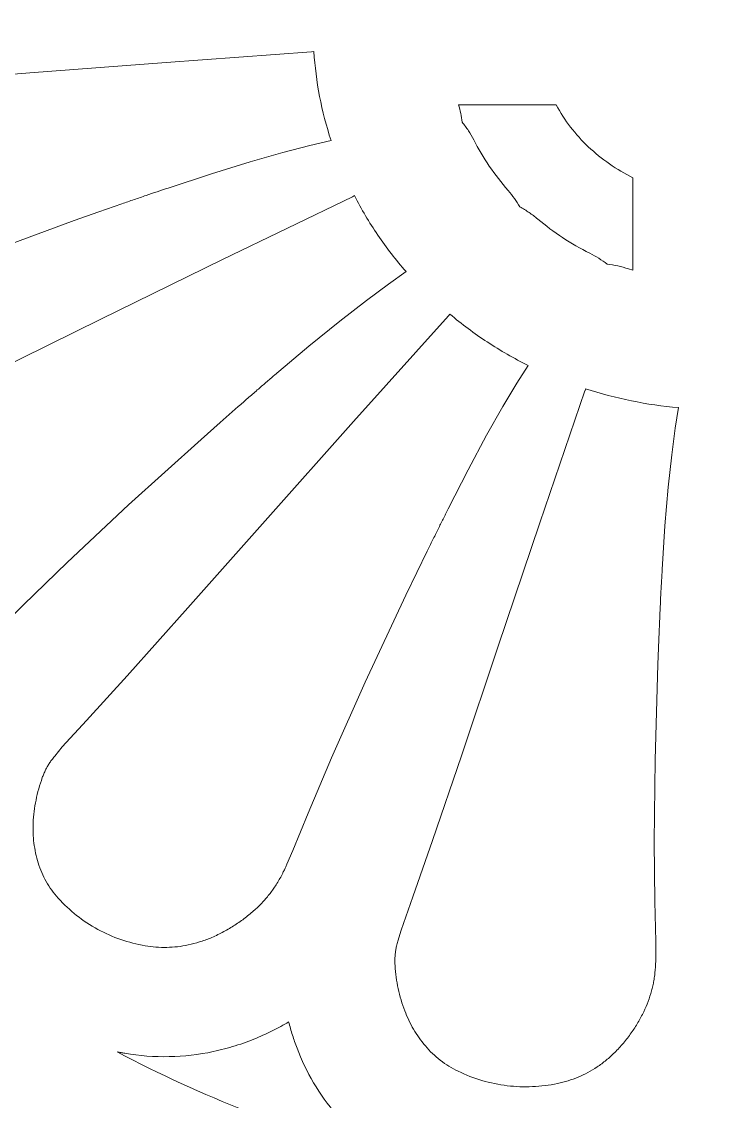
# Model space of a CAD drawing. Header units: centimetres. Extents: x -8.1 to 6.6, y -14.5 to 14.
# Drawn here: x -3.166 to -0.754, y 3.258 to 7.016 of the extents above; entities that cross this region are included whole.
import ezdxf

# ---------------------------------------------------------------- set-up
doc = ezdxf.new("R2010")
doc.units = ezdxf.units.CM
doc.header["$MEASUREMENT"] = 0
doc.layers.add('layer 1', color=7, linetype='Continuous')

msp = doc.modelspace()

# ---------------------------------------------------------------- linework, layer by layer
at = {"layer": 'layer 1', "lineweight": 9}
for points, knots in [([(-8.06124, 13.97715), (-8.06124, 13.97715), (-8.06124, 0.02357), (-8.06124, 0.02357), (-8.06124, 0.02357), (-8.06124, 0.02357), (6.55309, 0.02357), (6.55309, 0.02357), (6.55309, 0.02357), (6.55309, 0.02357), (6.55309, 13.97715), (6.55309, 13.97715), (6.55309, 13.97715), (6.55309, 13.97715), (-8.06124, 13.97715), (-8.06124, 13.97715)], [0, 0, 0, 0, 0.2, 0.2, 0.2, 0.2, 0.4, 0.4, 0.4, 0.4, 0.6, 0.6, 0.6, 0.6, 1, 1, 1, 1]), ([(-2.14873, 6.91275), (-2.14873, 6.91275), (-2.15637, 6.91155), (-2.15637, 6.91155), (-2.15637, 6.91155), (-2.15637, 6.91155), (-2.15685, 6.91149), (-2.15685, 6.91149), (-2.15685, 6.91149), (-2.15685, 6.91149), (-2.66249, 6.87455), (-2.66249, 6.87455), (-2.66249, 6.87455), (-2.66249, 6.87455), (-3.13755, 6.83754), (-3.13755, 6.83754), (-3.13755, 6.83754), (-3.13755, 6.83754), (-3.55229, 6.8046), (-3.55229, 6.8046), (-3.55229, 6.8046), (-3.55229, 6.8046), (-3.87692, 6.77992), (-3.87692, 6.77992), (-3.87692, 6.77992), (-3.87692, 6.77992), (-4.09216, 6.76581), (-4.09216, 6.76581), (-4.09216, 6.76581), (-4.09216, 6.76581), (-4.22056, 6.75717), (-4.22056, 6.75717), (-4.22056, 6.75717), (-4.22056, 6.75717), (-4.26249, 6.75273), (-4.26249, 6.75273), (-4.26249, 6.75273), (-4.26553, 6.75232), (-4.26856, 6.75188), (-4.2716, 6.75142), (-4.2716, 6.75142), (-4.27463, 6.75095), (-4.27764, 6.75045), (-4.28067, 6.74993), (-4.28067, 6.74993), (-4.28309, 6.74951), (-4.2855, 6.74905), (-4.28791, 6.74857), (-4.28791, 6.74857), (-4.29031, 6.74809), (-4.29271, 6.74759), (-4.29511, 6.74705), (-4.29511, 6.74705), (-4.29949, 6.74607), (-4.30384, 6.74496), (-4.30816, 6.74373), (-4.30816, 6.74373), (-4.31247, 6.74251), (-4.31674, 6.74116), (-4.32098, 6.73971), (-4.32098, 6.73971), (-4.32572, 6.73807), (-4.33041, 6.73631), (-4.33506, 6.73444), (-4.33506, 6.73444), (-4.3397, 6.73258), (-4.34429, 6.73059), (-4.34883, 6.7285), (-4.34883, 6.7285), (-4.37419, 6.71679), (-4.39871, 6.70329), (-4.42219, 6.68813), (-4.42219, 6.68813), (-4.44538, 6.67316), (-4.46747, 6.65655), (-4.48829, 6.63844), (-4.48829, 6.63844), (-4.50648, 6.62263), (-4.52332, 6.60533), (-4.53864, 6.58674), (-4.53864, 6.58674), (-4.55373, 6.56842), (-4.56724, 6.54887), (-4.57905, 6.52828), (-4.57905, 6.52828), (-4.59085, 6.5077), (-4.60037, 6.48588), (-4.60744, 6.46324), (-4.60744, 6.46324), (-4.61442, 6.44084), (-4.61891, 6.41774), (-4.62083, 6.39435), (-4.62083, 6.39435), (-4.62316, 6.36589), (-4.6229, 6.33727), (-4.62007, 6.30885), (-4.62007, 6.30885), (-4.61723, 6.28034), (-4.61182, 6.25214), (-4.60391, 6.22461), (-4.60391, 6.22461), (-4.59615, 6.19762), (-4.58604, 6.17137), (-4.57367, 6.14616), (-4.57367, 6.14616), (-4.56115, 6.12063), (-4.54643, 6.09624), (-4.52967, 6.07326), (-4.52967, 6.07326), (-4.51527, 6.05352), (-4.49893, 6.03526), (-4.4809, 6.01877), (-4.4809, 6.01877), (-4.46253, 6.00197), (-4.44255, 5.98702), (-4.42125, 5.97412), (-4.42125, 5.97412), (-4.40984, 5.96721), (-4.3981, 5.96084), (-4.38608, 5.95505), (-4.38608, 5.95505), (-4.37397, 5.94921), (-4.36159, 5.94395), (-4.34899, 5.93928), (-4.34899, 5.93928), (-4.33464, 5.93397), (-4.32009, 5.92926), (-4.30537, 5.92515), (-4.30537, 5.92515), (-4.29057, 5.92103), (-4.27562, 5.91752), (-4.26054, 5.91462), (-4.26054, 5.91462), (-4.24602, 5.91183), (-4.23142, 5.9096), (-4.21674, 5.90792), (-4.21674, 5.90792), (-4.20203, 5.90625), (-4.18728, 5.90513), (-4.17248, 5.90458), (-4.17248, 5.90458), (-4.15902, 5.90407), (-4.14554, 5.90412), (-4.13208, 5.90474), (-4.13208, 5.90474), (-4.11863, 5.90535), (-4.10522, 5.90653), (-4.09187, 5.90827), (-4.09187, 5.90827), (-4.08562, 5.90908), (-4.07938, 5.91003), (-4.07317, 5.91114), (-4.07317, 5.91114), (-4.06697, 5.91224), (-4.0608, 5.91347), (-4.05466, 5.91485), (-4.05466, 5.91485), (-4.04773, 5.91641), (-4.04084, 5.91812), (-4.03398, 5.91996), (-4.03398, 5.91996), (-4.02714, 5.9218), (-4.02033, 5.92378), (-4.01357, 5.9259), (-4.01357, 5.9259), (-4.01031, 5.92691), (-4.00705, 5.92796), (-4.00381, 5.92903), (-4.00381, 5.92903), (-4.00057, 5.9301), (-3.99733, 5.93119), (-3.99411, 5.93232), (-3.99411, 5.93232), (-3.9901, 5.9337), (-3.98609, 5.93512), (-3.98209, 5.93658), (-3.98209, 5.93658), (-3.97809, 5.93802), (-3.9741, 5.93948), (-3.97013, 5.94097), (-3.97013, 5.94097), (-3.97013, 5.94097), (-3.91968, 5.96088), (-3.91968, 5.96088), (-3.91968, 5.96088), (-3.91968, 5.96088), (-3.78536, 6.01707), (-3.78536, 6.01707), (-3.78536, 6.01707), (-3.78536, 6.01707), (-3.58572, 6.09838), (-3.58572, 6.09838), (-3.58572, 6.09838), (-3.58572, 6.09838), (-3.30738, 6.20514), (-3.30738, 6.20514), (-3.30738, 6.20514), (-3.30738, 6.20514), (-2.98283, 6.32376), (-2.98283, 6.32376), (-2.98283, 6.32376), (-2.98283, 6.32376), (-2.89753, 6.354), (-2.89753, 6.354), (-2.89753, 6.354), (-2.89753, 6.354), (-2.81695, 6.38217), (-2.81695, 6.38217), (-2.81695, 6.38217), (-2.80292, 6.38704), (-2.78887, 6.3919), (-2.77482, 6.39673), (-2.77482, 6.39673), (-2.76076, 6.40157), (-2.7467, 6.40639), (-2.73263, 6.41119), (-2.73263, 6.41119), (-2.71988, 6.41555), (-2.70712, 6.41989), (-2.69435, 6.42421), (-2.69435, 6.42421), (-2.68158, 6.42852), (-2.66881, 6.43283), (-2.65603, 6.43712), (-2.65603, 6.43712), (-2.65603, 6.43712), (-2.50553, 6.48647), (-2.50553, 6.48647), (-2.50553, 6.48647), (-2.50553, 6.48647), (-2.37095, 6.5281), (-2.37095, 6.5281), (-2.37095, 6.5281), (-2.37095, 6.5281), (-2.25663, 6.56053), (-2.25663, 6.56053), (-2.25663, 6.56053), (-2.25663, 6.56053), (-2.16215, 6.58501), (-2.16215, 6.58501), (-2.16215, 6.58501), (-2.16215, 6.58501), (-2.08875, 6.60274), (-2.08875, 6.60274), (-2.08875, 6.60274), (-2.10518, 6.65302), (-2.11846, 6.70427), (-2.12851, 6.7562), (-2.12851, 6.7562), (-2.13852, 6.80791), (-2.14527, 6.8602), (-2.14873, 6.91275)], [0, 0, 0, 0, 0.015625, 0.015625, 0.015625, 0.015625, 0.03125, 0.03125, 0.03125, 0.03125, 0.046875, 0.046875, 0.046875, 0.046875, 0.0625, 0.0625, 0.0625, 0.0625, 0.078125, 0.078125, 0.078125, 0.078125, 0.09375, 0.09375, 0.09375, 0.09375, 0.109375, 0.109375, 0.109375, 0.109375, 0.125, 0.125, 0.125, 0.125, 0.140625, 0.140625, 0.140625, 0.140625, 0.15625, 0.15625, 0.15625, 0.15625, 0.171875, 0.171875, 0.171875, 0.171875, 0.1875, 0.1875, 0.1875, 0.1875, 0.203125, 0.203125, 0.203125, 0.203125, 0.21875, 0.21875, 0.21875, 0.21875, 0.234375, 0.234375, 0.234375, 0.234375, 0.25, 0.25, 0.25, 0.25, 0.265625, 0.265625, 0.265625, 0.265625, 0.28125, 0.28125, 0.28125, 0.28125, 0.296875, 0.296875, 0.296875, 0.296875, 0.3125, 0.3125, 0.3125, 0.3125, 0.328125, 0.328125, 0.328125, 0.328125, 0.34375, 0.34375, 0.34375, 0.34375, 0.359375, 0.359375, 0.359375, 0.359375, 0.375, 0.375, 0.375, 0.375, 0.390625, 0.390625, 0.390625, 0.390625, 0.40625, 0.40625, 0.40625, 0.40625, 0.421875, 0.421875, 0.421875, 0.421875, 0.4375, 0.4375, 0.4375, 0.4375, 0.453125, 0.453125, 0.453125, 0.453125, 0.46875, 0.46875, 0.46875, 0.46875, 0.484375, 0.484375, 0.484375, 0.484375, 0.5, 0.5, 0.5, 0.5, 0.515625, 0.515625, 0.515625, 0.515625, 0.53125, 0.53125, 0.53125, 0.53125, 0.546875, 0.546875, 0.546875, 0.546875, 0.5625, 0.5625, 0.5625, 0.5625, 0.578125, 0.578125, 0.578125, 0.578125, 0.59375, 0.59375, 0.59375, 0.59375, 0.609375, 0.609375, 0.609375, 0.609375, 0.625, 0.625, 0.625, 0.625, 0.640625, 0.640625, 0.640625, 0.640625, 0.65625, 0.65625, 0.65625, 0.65625, 0.671875, 0.671875, 0.671875, 0.671875, 0.6875, 0.6875, 0.6875, 0.6875, 0.703125, 0.703125, 0.703125, 0.703125, 0.71875, 0.71875, 0.71875, 0.71875, 0.734375, 0.734375, 0.734375, 0.734375, 0.75, 0.75, 0.75, 0.75, 0.765625, 0.765625, 0.765625, 0.765625, 0.78125, 0.78125, 0.78125, 0.78125, 0.796875, 0.796875, 0.796875, 0.796875, 0.8125, 0.8125, 0.8125, 0.8125, 0.828125, 0.828125, 0.828125, 0.828125, 0.84375, 0.84375, 0.84375, 0.84375, 0.859375, 0.859375, 0.859375, 0.859375, 0.875, 0.875, 0.875, 0.875, 0.890625, 0.890625, 0.890625, 0.890625, 0.90625, 0.90625, 0.90625, 0.90625, 0.921875, 0.921875, 0.921875, 0.921875, 0.9375, 0.9375, 0.9375, 0.9375, 0.953125, 0.953125, 0.953125, 0.953125, 0.96875, 0.96875, 0.96875, 0.96875, 1, 1, 1, 1]), ([(-1.30525, 6.72653), (-1.30525, 6.72653), (-1.64465, 6.72653), (-1.64465, 6.72653), (-1.64465, 6.72653), (-1.64169, 6.71672), (-1.63917, 6.70678), (-1.6371, 6.69674), (-1.6371, 6.69674), (-1.63503, 6.68673), (-1.63343, 6.67663), (-1.63227, 6.66648), (-1.63227, 6.66648), (-1.62446, 6.6569), (-1.61717, 6.64691), (-1.6104, 6.63656), (-1.6104, 6.63656), (-1.6037, 6.62632), (-1.59754, 6.61573), (-1.59193, 6.60483), (-1.59193, 6.60483), (-1.57574, 6.5733), (-1.55762, 6.5428), (-1.53769, 6.51348), (-1.53769, 6.51348), (-1.51755, 6.48386), (-1.49563, 6.45548), (-1.47205, 6.42852), (-1.47205, 6.42852), (-1.46432, 6.41967), (-1.45702, 6.41044), (-1.45019, 6.40087), (-1.45019, 6.40087), (-1.44342, 6.39139), (-1.43712, 6.38157), (-1.43131, 6.37147), (-1.43131, 6.37147), (-1.42026, 6.36546), (-1.40951, 6.35889), (-1.39911, 6.35181), (-1.39911, 6.35181), (-1.3888, 6.34479), (-1.37885, 6.33725), (-1.3693, 6.32922), (-1.3693, 6.32922), (-1.34167, 6.306), (-1.31269, 6.28443), (-1.28252, 6.26462), (-1.28252, 6.26462), (-1.25203, 6.2446), (-1.22039, 6.22639), (-1.18777, 6.21007), (-1.18777, 6.21007), (-1.17707, 6.20471), (-1.16662, 6.19886), (-1.15648, 6.19251), (-1.15648, 6.19251), (-1.14641, 6.18621), (-1.13665, 6.17945), (-1.12723, 6.17222), (-1.12723, 6.17222), (-1.1146, 6.1707), (-1.10206, 6.16857), (-1.08963, 6.16582), (-1.08963, 6.16582), (-1.07726, 6.16309), (-1.06503, 6.15975), (-1.05298, 6.15582), (-1.05298, 6.15582), (-1.05298, 6.15582), (-1.03751, 6.15092), (-1.03751, 6.15092), (-1.03751, 6.15092), (-1.03751, 6.15092), (-1.03751, 6.47305), (-1.03751, 6.47305), (-1.03751, 6.47305), (-1.0945, 6.5009), (-1.14693, 6.53725), (-1.19299, 6.58085), (-1.19299, 6.58085), (-1.23778, 6.62326), (-1.27566, 6.67242), (-1.30525, 6.72653)], [0, 0, 0, 0, 0.0454545, 0.0454545, 0.0454545, 0.0454545, 0.0909091, 0.0909091, 0.0909091, 0.0909091, 0.1363636, 0.1363636, 0.1363636, 0.1363636, 0.1818182, 0.1818182, 0.1818182, 0.1818182, 0.2272727, 0.2272727, 0.2272727, 0.2272727, 0.2727273, 0.2727273, 0.2727273, 0.2727273, 0.3181818, 0.3181818, 0.3181818, 0.3181818, 0.3636364, 0.3636364, 0.3636364, 0.3636364, 0.4090909, 0.4090909, 0.4090909, 0.4090909, 0.4545455, 0.4545455, 0.4545455, 0.4545455, 0.5, 0.5, 0.5, 0.5, 0.5454545, 0.5454545, 0.5454545, 0.5454545, 0.5909091, 0.5909091, 0.5909091, 0.5909091, 0.6363636, 0.6363636, 0.6363636, 0.6363636, 0.6818182, 0.6818182, 0.6818182, 0.6818182, 0.7272727, 0.7272727, 0.7272727, 0.7272727, 0.7727273, 0.7727273, 0.7727273, 0.7727273, 0.8181818, 0.8181818, 0.8181818, 0.8181818, 0.8636364, 0.8636364, 0.8636364, 0.8636364, 0.9090909, 0.9090909, 0.9090909, 0.9090909, 1, 1, 1, 1]), ([(-2.00732, 6.41059), (-2.00732, 6.41059), (-2.0139, 6.40669), (-2.0139, 6.40669), (-2.0139, 6.40669), (-2.0139, 6.40669), (-2.01432, 6.40646), (-2.01432, 6.40646), (-2.01432, 6.40646), (-2.01432, 6.40646), (-2.46664, 6.18787), (-2.46664, 6.18787), (-2.46664, 6.18787), (-2.46664, 6.18787), (-2.89068, 5.98036), (-2.89068, 5.98036), (-2.89068, 5.98036), (-2.89068, 5.98036), (-3.26063, 5.79863), (-3.26063, 5.79863), (-3.26063, 5.79863), (-3.26063, 5.79863), (-3.55065, 5.65739), (-3.55065, 5.65739), (-3.55065, 5.65739), (-3.55065, 5.65739), (-3.74384, 5.56583), (-3.74384, 5.56583), (-3.74384, 5.56583), (-3.74384, 5.56583), (-3.85899, 5.51101), (-3.85899, 5.51101), (-3.85899, 5.51101), (-3.85899, 5.51101), (-3.89595, 5.49161), (-3.89595, 5.49161), (-3.89595, 5.49161), (-3.8986, 5.49012), (-3.90122, 5.48861), (-3.90383, 5.48708), (-3.90383, 5.48708), (-3.90644, 5.48554), (-3.90904, 5.48398), (-3.91162, 5.4824), (-3.91162, 5.4824), (-3.91368, 5.48112), (-3.91573, 5.47982), (-3.91776, 5.4785), (-3.91776, 5.4785), (-3.91979, 5.47718), (-3.9218, 5.47584), (-3.9238, 5.47447), (-3.9238, 5.47447), (-3.92745, 5.47196), (-3.93103, 5.46935), (-3.93453, 5.46663), (-3.93453, 5.46663), (-3.93802, 5.46394), (-3.94143, 5.46114), (-3.94475, 5.45824), (-3.94475, 5.45824), (-3.94847, 5.455), (-3.95211, 5.45166), (-3.95566, 5.44824), (-3.95566, 5.44824), (-3.95919, 5.44483), (-3.96263, 5.44133), (-3.96598, 5.43773), (-3.96598, 5.43773), (-3.98471, 5.41766), (-4.00195, 5.39625), (-4.01756, 5.37367), (-4.01756, 5.37367), (-4.03297, 5.35137), (-4.04672, 5.32797), (-4.05868, 5.30365), (-4.05868, 5.30365), (-4.06913, 5.28242), (-4.07773, 5.26033), (-4.0844, 5.23763), (-4.0844, 5.23763), (-4.09102, 5.21512), (-4.09567, 5.19208), (-4.09831, 5.16876), (-4.09831, 5.16876), (-4.10094, 5.14545), (-4.10099, 5.12191), (-4.09845, 5.09858), (-4.09845, 5.09858), (-4.09589, 5.07516), (-4.09076, 5.05209), (-4.08314, 5.02979), (-4.08314, 5.02979), (-4.07386, 5.00263), (-4.06218, 4.97635), (-4.04824, 4.95127), (-4.04824, 4.95127), (-4.03409, 4.92584), (-4.01774, 4.9017), (-3.99937, 4.87914), (-3.99937, 4.87914), (-3.98136, 4.85702), (-3.9615, 4.83648), (-3.94, 4.81774), (-3.94, 4.81774), (-3.91816, 4.7987), (-3.89475, 4.78152), (-3.87004, 4.7664), (-3.87004, 4.7664), (-3.84879, 4.7534), (-3.82634, 4.74248), (-3.80299, 4.7338), (-3.80299, 4.7338), (-3.77936, 4.72501), (-3.75494, 4.7185), (-3.73007, 4.71435), (-3.73007, 4.71435), (-3.71675, 4.71213), (-3.70333, 4.71053), (-3.68985, 4.70956), (-3.68985, 4.70956), (-3.67637, 4.70859), (-3.66284, 4.70825), (-3.64932, 4.70853), (-3.64932, 4.70853), (-3.63394, 4.70886), (-3.61857, 4.70981), (-3.60328, 4.71139), (-3.60328, 4.71139), (-3.588, 4.71298), (-3.5728, 4.71519), (-3.5577, 4.71801), (-3.5577, 4.71801), (-3.54318, 4.72074), (-3.52876, 4.724), (-3.5145, 4.72783), (-3.5145, 4.72783), (-3.50027, 4.73163), (-3.4862, 4.73598), (-3.47232, 4.74085), (-3.47232, 4.74085), (-3.45968, 4.7453), (-3.44723, 4.75027), (-3.43501, 4.75577), (-3.43501, 4.75577), (-3.42287, 4.76123), (-3.41096, 4.7672), (-3.39932, 4.77368), (-3.39932, 4.77368), (-3.39387, 4.77671), (-3.3885, 4.77987), (-3.38319, 4.78315), (-3.38319, 4.78315), (-3.37791, 4.78643), (-3.37271, 4.78982), (-3.36759, 4.79334), (-3.36759, 4.79334), (-3.36182, 4.7973), (-3.35613, 4.8014), (-3.35053, 4.80561), (-3.35053, 4.80561), (-3.34495, 4.8098), (-3.33945, 4.81411), (-3.33406, 4.81853), (-3.33406, 4.81853), (-3.33145, 4.82066), (-3.32887, 4.82281), (-3.3263, 4.82499), (-3.3263, 4.82499), (-3.32373, 4.82716), (-3.32118, 4.82935), (-3.31866, 4.83156), (-3.31866, 4.83156), (-3.3155, 4.83431), (-3.31237, 4.83709), (-3.30926, 4.83988), (-3.30926, 4.83988), (-3.30615, 4.84267), (-3.30306, 4.84547), (-3.29998, 4.84831), (-3.29998, 4.84831), (-3.29998, 4.84831), (-3.26136, 4.88509), (-3.26136, 4.88509), (-3.26136, 4.88509), (-3.26136, 4.88509), (-3.15983, 4.98603), (-3.15983, 4.98603), (-3.15983, 4.98603), (-3.15983, 4.98603), (-3.00802, 5.13396), (-3.00802, 5.13396), (-3.00802, 5.13396), (-3.00802, 5.13396), (-2.79372, 5.33415), (-2.79372, 5.33415), (-2.79372, 5.33415), (-2.79372, 5.33415), (-2.54149, 5.56213), (-2.54149, 5.56213), (-2.54149, 5.56213), (-2.54149, 5.56213), (-2.47482, 5.62119), (-2.47482, 5.62119), (-2.47482, 5.62119), (-2.47482, 5.62119), (-2.41169, 5.6766), (-2.41169, 5.6766), (-2.41169, 5.6766), (-2.40068, 5.68623), (-2.38965, 5.69584), (-2.37861, 5.70544), (-2.37861, 5.70544), (-2.36756, 5.71503), (-2.35651, 5.72462), (-2.34544, 5.73418), (-2.34544, 5.73418), (-2.3354, 5.74287), (-2.32536, 5.75152), (-2.3153, 5.76017), (-2.3153, 5.76017), (-2.30523, 5.76882), (-2.29516, 5.77747), (-2.28507, 5.78609), (-2.28507, 5.78609), (-2.28507, 5.78609), (-2.16584, 5.88659), (-2.16584, 5.88659), (-2.16584, 5.88659), (-2.16584, 5.88659), (-2.05822, 5.97415), (-2.05822, 5.97415), (-2.05822, 5.97415), (-2.05822, 5.97415), (-1.96562, 6.04581), (-1.96562, 6.04581), (-1.96562, 6.04581), (-1.96562, 6.04581), (-1.88816, 6.10289), (-1.88816, 6.10289), (-1.88816, 6.10289), (-1.88816, 6.10289), (-1.82746, 6.14605), (-1.82746, 6.14605), (-1.82746, 6.14605), (-1.86284, 6.18651), (-1.89572, 6.22909), (-1.92594, 6.27354), (-1.92594, 6.27354), (-1.95584, 6.31752), (-1.98302, 6.36328), (-2.00732, 6.41059)], [0, 0, 0, 0, 0.015625, 0.015625, 0.015625, 0.015625, 0.03125, 0.03125, 0.03125, 0.03125, 0.046875, 0.046875, 0.046875, 0.046875, 0.0625, 0.0625, 0.0625, 0.0625, 0.078125, 0.078125, 0.078125, 0.078125, 0.09375, 0.09375, 0.09375, 0.09375, 0.109375, 0.109375, 0.109375, 0.109375, 0.125, 0.125, 0.125, 0.125, 0.140625, 0.140625, 0.140625, 0.140625, 0.15625, 0.15625, 0.15625, 0.15625, 0.171875, 0.171875, 0.171875, 0.171875, 0.1875, 0.1875, 0.1875, 0.1875, 0.203125, 0.203125, 0.203125, 0.203125, 0.21875, 0.21875, 0.21875, 0.21875, 0.234375, 0.234375, 0.234375, 0.234375, 0.25, 0.25, 0.25, 0.25, 0.265625, 0.265625, 0.265625, 0.265625, 0.28125, 0.28125, 0.28125, 0.28125, 0.296875, 0.296875, 0.296875, 0.296875, 0.3125, 0.3125, 0.3125, 0.3125, 0.328125, 0.328125, 0.328125, 0.328125, 0.34375, 0.34375, 0.34375, 0.34375, 0.359375, 0.359375, 0.359375, 0.359375, 0.375, 0.375, 0.375, 0.375, 0.390625, 0.390625, 0.390625, 0.390625, 0.40625, 0.40625, 0.40625, 0.40625, 0.421875, 0.421875, 0.421875, 0.421875, 0.4375, 0.4375, 0.4375, 0.4375, 0.453125, 0.453125, 0.453125, 0.453125, 0.46875, 0.46875, 0.46875, 0.46875, 0.484375, 0.484375, 0.484375, 0.484375, 0.5, 0.5, 0.5, 0.5, 0.515625, 0.515625, 0.515625, 0.515625, 0.53125, 0.53125, 0.53125, 0.53125, 0.546875, 0.546875, 0.546875, 0.546875, 0.5625, 0.5625, 0.5625, 0.5625, 0.578125, 0.578125, 0.578125, 0.578125, 0.59375, 0.59375, 0.59375, 0.59375, 0.609375, 0.609375, 0.609375, 0.609375, 0.625, 0.625, 0.625, 0.625, 0.640625, 0.640625, 0.640625, 0.640625, 0.65625, 0.65625, 0.65625, 0.65625, 0.671875, 0.671875, 0.671875, 0.671875, 0.6875, 0.6875, 0.6875, 0.6875, 0.703125, 0.703125, 0.703125, 0.703125, 0.71875, 0.71875, 0.71875, 0.71875, 0.734375, 0.734375, 0.734375, 0.734375, 0.75, 0.75, 0.75, 0.75, 0.765625, 0.765625, 0.765625, 0.765625, 0.78125, 0.78125, 0.78125, 0.78125, 0.796875, 0.796875, 0.796875, 0.796875, 0.8125, 0.8125, 0.8125, 0.8125, 0.828125, 0.828125, 0.828125, 0.828125, 0.84375, 0.84375, 0.84375, 0.84375, 0.859375, 0.859375, 0.859375, 0.859375, 0.875, 0.875, 0.875, 0.875, 0.890625, 0.890625, 0.890625, 0.890625, 0.90625, 0.90625, 0.90625, 0.90625, 0.921875, 0.921875, 0.921875, 0.921875, 0.9375, 0.9375, 0.9375, 0.9375, 0.953125, 0.953125, 0.953125, 0.953125, 0.96875, 0.96875, 0.96875, 0.96875, 1, 1, 1, 1]), ([(-1.6751, 5.99823), (-1.6751, 5.99823), (-1.67961, 5.99223), (-1.67961, 5.99223), (-1.67961, 5.99223), (-1.67961, 5.99223), (-1.67991, 5.99186), (-1.67991, 5.99186), (-1.67991, 5.99186), (-1.67991, 5.99186), (-2.01005, 5.6249), (-2.01005, 5.6249), (-2.01005, 5.6249), (-2.01005, 5.6249), (-2.31851, 5.27849), (-2.31851, 5.27849), (-2.31851, 5.27849), (-2.31851, 5.27849), (-2.58734, 4.97563), (-2.58734, 4.97563), (-2.58734, 4.97563), (-2.58734, 4.97563), (-2.79859, 4.73934), (-2.79859, 4.73934), (-2.79859, 4.73934), (-2.79859, 4.73934), (-2.94032, 4.58428), (-2.94032, 4.58428), (-2.94032, 4.58428), (-2.94032, 4.58428), (-3.02469, 4.49162), (-3.02469, 4.49162), (-3.02469, 4.49162), (-3.02469, 4.49162), (-3.05106, 4.46021), (-3.05106, 4.46021), (-3.05106, 4.46021), (-3.0529, 4.45787), (-3.05473, 4.45552), (-3.05652, 4.45314), (-3.05652, 4.45314), (-3.05831, 4.45077), (-3.06009, 4.44838), (-3.06183, 4.44598), (-3.06183, 4.44598), (-3.06322, 4.44406), (-3.0646, 4.44211), (-3.06595, 4.44014), (-3.06595, 4.44014), (-3.06729, 4.43818), (-3.06861, 4.43621), (-3.0699, 4.43422), (-3.0699, 4.43422), (-3.07227, 4.43056), (-3.07453, 4.42685), (-3.07668, 4.42306), (-3.07668, 4.42306), (-3.07882, 4.41929), (-3.08084, 4.41546), (-3.08275, 4.41158), (-3.08275, 4.41158), (-3.08488, 4.40723), (-3.0869, 4.40282), (-3.08881, 4.39836), (-3.08881, 4.39836), (-3.0907, 4.39392), (-3.09248, 4.38943), (-3.09413, 4.38489), (-3.09413, 4.38489), (-3.10337, 4.35952), (-3.1107, 4.33349), (-3.11603, 4.30703), (-3.11603, 4.30703), (-3.12135, 4.2807), (-3.12467, 4.25401), (-3.12595, 4.22719), (-3.12595, 4.22719), (-3.12708, 4.20376), (-3.12617, 4.18029), (-3.12324, 4.15702), (-3.12324, 4.15702), (-3.12029, 4.13367), (-3.11533, 4.11062), (-3.10841, 4.08811), (-3.10841, 4.08811), (-3.10149, 4.06559), (-3.09212, 4.0439), (-3.08049, 4.02342), (-3.08049, 4.02342), (-3.06865, 4.00259), (-3.05461, 3.98309), (-3.03861, 3.96525), (-3.03861, 3.96525), (-3.01913, 3.94353), (-2.9978, 3.92353), (-2.97488, 3.90547), (-2.97488, 3.90547), (-2.95159, 3.88712), (-2.92679, 3.87079), (-2.90074, 3.85663), (-2.90074, 3.85663), (-2.87521, 3.84276), (-2.84858, 3.83101), (-2.82112, 3.82152), (-2.82112, 3.82152), (-2.79338, 3.81193), (-2.76492, 3.80462), (-2.73599, 3.79966), (-2.73599, 3.79966), (-2.71114, 3.79539), (-2.68594, 3.7935), (-2.66072, 3.794), (-2.66072, 3.794), (-2.63553, 3.7945), (-2.61043, 3.79739), (-2.58579, 3.80263), (-2.58579, 3.80263), (-2.57259, 3.80544), (-2.55952, 3.80887), (-2.54665, 3.8129), (-2.54665, 3.8129), (-2.53384, 3.8169), (-2.52122, 3.82152), (-2.50884, 3.82671), (-2.50884, 3.82671), (-2.49477, 3.83263), (-2.48094, 3.83912), (-2.46741, 3.84619), (-2.46741, 3.84619), (-2.45397, 3.8532), (-2.44082, 3.86078), (-2.42801, 3.8689), (-2.42801, 3.8689), (-2.41568, 3.87671), (-2.40368, 3.885), (-2.39199, 3.89375), (-2.39199, 3.89375), (-2.3804, 3.90244), (-2.36917, 3.91158), (-2.3583, 3.92115), (-2.3583, 3.92115), (-2.34841, 3.92986), (-2.3389, 3.939), (-2.3298, 3.94855), (-2.3298, 3.94855), (-2.32078, 3.95802), (-2.31219, 3.96788), (-2.30404, 3.9781), (-2.30404, 3.9781), (-2.30021, 3.98289), (-2.29651, 3.98777), (-2.29294, 3.99274), (-2.29294, 3.99274), (-2.28937, 3.9977), (-2.28593, 4.00272), (-2.28261, 4.00784), (-2.28261, 4.00784), (-2.27887, 4.01362), (-2.27525, 4.01947), (-2.27177, 4.0254), (-2.27177, 4.0254), (-2.26829, 4.03131), (-2.26495, 4.03729), (-2.26174, 4.04335), (-2.26174, 4.04335), (-2.26019, 4.04627), (-2.25867, 4.0492), (-2.25717, 4.05215), (-2.25717, 4.05215), (-2.25567, 4.05509), (-2.2542, 4.05804), (-2.25275, 4.061), (-2.25275, 4.061), (-2.25094, 4.06469), (-2.24916, 4.0684), (-2.2474, 4.07212), (-2.2474, 4.07212), (-2.24564, 4.07583), (-2.24391, 4.07955), (-2.24221, 4.08329), (-2.24221, 4.08329), (-2.24221, 4.08329), (-2.2213, 4.13137), (-2.2213, 4.13137), (-2.2213, 4.13137), (-2.2213, 4.13137), (-2.16801, 4.26166), (-2.16801, 4.26166), (-2.16801, 4.26166), (-2.16801, 4.26166), (-2.08715, 4.45372), (-2.08715, 4.45372), (-2.08715, 4.45372), (-2.08715, 4.45372), (-1.96952, 4.71684), (-1.96952, 4.71684), (-1.96952, 4.71684), (-1.96952, 4.71684), (-1.82801, 5.01949), (-1.82801, 5.01949), (-1.82801, 5.01949), (-1.82801, 5.01949), (-1.79013, 5.09837), (-1.79013, 5.09837), (-1.79013, 5.09837), (-1.79013, 5.09837), (-1.75405, 5.1726), (-1.75405, 5.1726), (-1.75405, 5.1726), (-1.74773, 5.18551), (-1.7414, 5.19842), (-1.73506, 5.2113), (-1.73506, 5.2113), (-1.72871, 5.2242), (-1.72234, 5.23709), (-1.71595, 5.24996), (-1.71595, 5.24996), (-1.71017, 5.26165), (-1.70436, 5.27331), (-1.69854, 5.28498), (-1.69854, 5.28498), (-1.69271, 5.29664), (-1.68687, 5.30829), (-1.68101, 5.31994), (-1.68101, 5.31994), (-1.68101, 5.31994), (-1.6112, 5.45629), (-1.6112, 5.45629), (-1.6112, 5.45629), (-1.6112, 5.45629), (-1.54692, 5.57644), (-1.54692, 5.57644), (-1.54692, 5.57644), (-1.54692, 5.57644), (-1.49013, 5.67644), (-1.49013, 5.67644), (-1.49013, 5.67644), (-1.49013, 5.67644), (-1.44149, 5.75743), (-1.44149, 5.75743), (-1.44149, 5.75743), (-1.44149, 5.75743), (-1.40274, 5.81945), (-1.40274, 5.81945), (-1.40274, 5.81945), (-1.45168, 5.84393), (-1.49914, 5.87127), (-1.54489, 5.90129), (-1.54489, 5.90129), (-1.59016, 5.93101), (-1.63364, 5.96338), (-1.6751, 5.99823)], [0, 0, 0, 0, 0.015625, 0.015625, 0.015625, 0.015625, 0.03125, 0.03125, 0.03125, 0.03125, 0.046875, 0.046875, 0.046875, 0.046875, 0.0625, 0.0625, 0.0625, 0.0625, 0.078125, 0.078125, 0.078125, 0.078125, 0.09375, 0.09375, 0.09375, 0.09375, 0.109375, 0.109375, 0.109375, 0.109375, 0.125, 0.125, 0.125, 0.125, 0.140625, 0.140625, 0.140625, 0.140625, 0.15625, 0.15625, 0.15625, 0.15625, 0.171875, 0.171875, 0.171875, 0.171875, 0.1875, 0.1875, 0.1875, 0.1875, 0.203125, 0.203125, 0.203125, 0.203125, 0.21875, 0.21875, 0.21875, 0.21875, 0.234375, 0.234375, 0.234375, 0.234375, 0.25, 0.25, 0.25, 0.25, 0.265625, 0.265625, 0.265625, 0.265625, 0.28125, 0.28125, 0.28125, 0.28125, 0.296875, 0.296875, 0.296875, 0.296875, 0.3125, 0.3125, 0.3125, 0.3125, 0.328125, 0.328125, 0.328125, 0.328125, 0.34375, 0.34375, 0.34375, 0.34375, 0.359375, 0.359375, 0.359375, 0.359375, 0.375, 0.375, 0.375, 0.375, 0.390625, 0.390625, 0.390625, 0.390625, 0.40625, 0.40625, 0.40625, 0.40625, 0.421875, 0.421875, 0.421875, 0.421875, 0.4375, 0.4375, 0.4375, 0.4375, 0.453125, 0.453125, 0.453125, 0.453125, 0.46875, 0.46875, 0.46875, 0.46875, 0.484375, 0.484375, 0.484375, 0.484375, 0.5, 0.5, 0.5, 0.5, 0.515625, 0.515625, 0.515625, 0.515625, 0.53125, 0.53125, 0.53125, 0.53125, 0.546875, 0.546875, 0.546875, 0.546875, 0.5625, 0.5625, 0.5625, 0.5625, 0.578125, 0.578125, 0.578125, 0.578125, 0.59375, 0.59375, 0.59375, 0.59375, 0.609375, 0.609375, 0.609375, 0.609375, 0.625, 0.625, 0.625, 0.625, 0.640625, 0.640625, 0.640625, 0.640625, 0.65625, 0.65625, 0.65625, 0.65625, 0.671875, 0.671875, 0.671875, 0.671875, 0.6875, 0.6875, 0.6875, 0.6875, 0.703125, 0.703125, 0.703125, 0.703125, 0.71875, 0.71875, 0.71875, 0.71875, 0.734375, 0.734375, 0.734375, 0.734375, 0.75, 0.75, 0.75, 0.75, 0.765625, 0.765625, 0.765625, 0.765625, 0.78125, 0.78125, 0.78125, 0.78125, 0.796875, 0.796875, 0.796875, 0.796875, 0.8125, 0.8125, 0.8125, 0.8125, 0.828125, 0.828125, 0.828125, 0.828125, 0.84375, 0.84375, 0.84375, 0.84375, 0.859375, 0.859375, 0.859375, 0.859375, 0.875, 0.875, 0.875, 0.875, 0.890625, 0.890625, 0.890625, 0.890625, 0.90625, 0.90625, 0.90625, 0.90625, 0.921875, 0.921875, 0.921875, 0.921875, 0.9375, 0.9375, 0.9375, 0.9375, 0.953125, 0.953125, 0.953125, 0.953125, 0.96875, 0.96875, 0.96875, 0.96875, 1, 1, 1, 1]), ([(-1.20263, 5.73846), (-1.20263, 5.73846), (-1.20439, 5.73127), (-1.20439, 5.73127), (-1.20439, 5.73127), (-1.20439, 5.73127), (-1.20452, 5.73082), (-1.20452, 5.73082), (-1.20452, 5.73082), (-1.20452, 5.73082), (-1.36222, 5.27136), (-1.36222, 5.27136), (-1.36222, 5.27136), (-1.36222, 5.27136), (-1.50814, 4.83878), (-1.50814, 4.83878), (-1.50814, 4.83878), (-1.50814, 4.83878), (-1.63493, 4.4609), (-1.63493, 4.4609), (-1.63493, 4.4609), (-1.63493, 4.4609), (-1.73525, 4.16553), (-1.73525, 4.16553), (-1.73525, 4.16553), (-1.73525, 4.16553), (-1.80394, 3.97056), (-1.80394, 3.97056), (-1.80394, 3.97056), (-1.80394, 3.97056), (-1.8447, 3.85418), (-1.8447, 3.85418), (-1.8447, 3.85418), (-1.8447, 3.85418), (-1.85644, 3.81555), (-1.85644, 3.81555), (-1.85644, 3.81555), (-1.85722, 3.81271), (-1.85795, 3.80987), (-1.85866, 3.80703), (-1.85866, 3.80703), (-1.85937, 3.80418), (-1.86004, 3.80133), (-1.86069, 3.79847), (-1.86069, 3.79847), (-1.8612, 3.79618), (-1.86169, 3.79388), (-1.86214, 3.79158), (-1.86214, 3.79158), (-1.8626, 3.78927), (-1.86303, 3.78697), (-1.86342, 3.78465), (-1.86342, 3.78465), (-1.86415, 3.78042), (-1.86474, 3.77616), (-1.8652, 3.77189), (-1.8652, 3.77189), (-1.86567, 3.76762), (-1.866, 3.76335), (-1.8662, 3.75906), (-1.8662, 3.75906), (-1.86666, 3.74945), (-1.86659, 3.73984), (-1.866, 3.73025), (-1.866, 3.73025), (-1.86435, 3.70344), (-1.86069, 3.67679), (-1.85503, 3.65053), (-1.85503, 3.65053), (-1.84934, 3.62413), (-1.84167, 3.5982), (-1.8321, 3.57294), (-1.8321, 3.57294), (-1.82374, 3.55089), (-1.8135, 3.52958), (-1.80152, 3.50926), (-1.80152, 3.50926), (-1.78936, 3.48866), (-1.7755, 3.46913), (-1.76006, 3.45085), (-1.76006, 3.45085), (-1.74461, 3.43256), (-1.72727, 3.41595), (-1.70833, 3.40129), (-1.70833, 3.40129), (-1.68902, 3.38636), (-1.66822, 3.37346), (-1.64626, 3.36281), (-1.64626, 3.36281), (-1.61952, 3.34985), (-1.59175, 3.33912), (-1.56323, 3.33078), (-1.56323, 3.33078), (-1.53445, 3.32235), (-1.50504, 3.31633), (-1.47528, 3.31275), (-1.47528, 3.31275), (-1.44611, 3.30924), (-1.41671, 3.30812), (-1.38737, 3.30937), (-1.38737, 3.30937), (-1.35807, 3.31062), (-1.32892, 3.31425), (-1.3002, 3.32021), (-1.3002, 3.32021), (-1.27553, 3.32535), (-1.25142, 3.33282), (-1.22817, 3.34255), (-1.22817, 3.34255), (-1.20524, 3.35213), (-1.18329, 3.36393), (-1.16262, 3.37776), (-1.16262, 3.37776), (-1.15156, 3.38517), (-1.14085, 3.3931), (-1.13056, 3.40155), (-1.13056, 3.40155), (-1.12035, 3.40991), (-1.11055, 3.41876), (-1.10121, 3.42808), (-1.10121, 3.42808), (-1.09057, 3.43867), (-1.08041, 3.44973), (-1.07073, 3.4612), (-1.07073, 3.4612), (-1.06113, 3.47258), (-1.05203, 3.48437), (-1.04346, 3.49654), (-1.04346, 3.49654), (-1.03521, 3.50826), (-1.02744, 3.52029), (-1.02016, 3.53263), (-1.02016, 3.53263), (-1.01294, 3.54489), (-1.00622, 3.55744), (-1.00003, 3.57025), (-1.00003, 3.57025), (-0.99439, 3.58191), (-0.98928, 3.59381), (-0.98471, 3.60593), (-0.98471, 3.60593), (-0.98017, 3.61799), (-0.97618, 3.63025), (-0.97275, 3.64266), (-0.97275, 3.64266), (-0.97115, 3.64848), (-0.96969, 3.65434), (-0.96838, 3.66023), (-0.96838, 3.66023), (-0.96707, 3.66611), (-0.96591, 3.67202), (-0.9649, 3.67796), (-0.9649, 3.67796), (-0.96376, 3.68466), (-0.96277, 3.69137), (-0.96193, 3.69812), (-0.96193, 3.69812), (-0.96109, 3.70485), (-0.96041, 3.71161), (-0.95987, 3.71838), (-0.95987, 3.71838), (-0.95936, 3.72489), (-0.95894, 3.73143), (-0.95864, 3.73796), (-0.95864, 3.73796), (-0.95828, 3.74611), (-0.95801, 3.75425), (-0.95786, 3.7624), (-0.95786, 3.7624), (-0.95786, 3.7624), (-0.95785, 3.81444), (-0.95785, 3.81444), (-0.95785, 3.81444), (-0.95785, 3.81444), (-0.96091, 3.95425), (-0.96091, 3.95425), (-0.96091, 3.95425), (-0.96091, 3.95425), (-0.9633, 4.1612), (-0.9633, 4.1612), (-0.9633, 4.1612), (-0.9633, 4.1612), (-0.96026, 4.4472), (-0.96026, 4.4472), (-0.96026, 4.4472), (-0.96026, 4.4472), (-0.95101, 4.77844), (-0.95101, 4.77844), (-0.95101, 4.77844), (-0.95101, 4.77844), (-0.94767, 4.86514), (-0.94767, 4.86514), (-0.94767, 4.86514), (-0.94767, 4.86514), (-0.94414, 4.94688), (-0.94414, 4.94688), (-0.94414, 4.94688), (-0.94349, 4.96111), (-0.94282, 4.97534), (-0.94213, 4.98957), (-0.94213, 4.98957), (-0.94144, 5.0038), (-0.94073, 5.01802), (-0.94, 5.03225), (-0.94, 5.03225), (-0.93934, 5.04516), (-0.93866, 5.05805), (-0.93796, 5.07095), (-0.93796, 5.07095), (-0.93726, 5.08385), (-0.93655, 5.09675), (-0.9358, 5.10964), (-0.9358, 5.10964), (-0.9358, 5.10964), (-0.92605, 5.26109), (-0.92605, 5.26109), (-0.92605, 5.26109), (-0.92605, 5.26109), (-0.91489, 5.39554), (-0.91489, 5.39554), (-0.91489, 5.39554), (-0.91489, 5.39554), (-0.90257, 5.50864), (-0.90257, 5.50864), (-0.90257, 5.50864), (-0.90257, 5.50864), (-0.89013, 5.60121), (-0.89013, 5.60121), (-0.89013, 5.60121), (-0.89013, 5.60121), (-0.87924, 5.67265), (-0.87924, 5.67265), (-0.87924, 5.67265), (-0.93429, 5.67742), (-0.98902, 5.68533), (-1.04318, 5.69635), (-1.04318, 5.69635), (-1.09709, 5.70733), (-1.15033, 5.72138), (-1.20263, 5.73846)], [0, 0, 0, 0, 0.0163934, 0.0163934, 0.0163934, 0.0163934, 0.0327869, 0.0327869, 0.0327869, 0.0327869, 0.0491803, 0.0491803, 0.0491803, 0.0491803, 0.0655738, 0.0655738, 0.0655738, 0.0655738, 0.0819672, 0.0819672, 0.0819672, 0.0819672, 0.0983607, 0.0983607, 0.0983607, 0.0983607, 0.1147541, 0.1147541, 0.1147541, 0.1147541, 0.1311475, 0.1311475, 0.1311475, 0.1311475, 0.147541, 0.147541, 0.147541, 0.147541, 0.1639344, 0.1639344, 0.1639344, 0.1639344, 0.1803279, 0.1803279, 0.1803279, 0.1803279, 0.1967213, 0.1967213, 0.1967213, 0.1967213, 0.2131148, 0.2131148, 0.2131148, 0.2131148, 0.2295082, 0.2295082, 0.2295082, 0.2295082, 0.2459016, 0.2459016, 0.2459016, 0.2459016, 0.2622951, 0.2622951, 0.2622951, 0.2622951, 0.2786885, 0.2786885, 0.2786885, 0.2786885, 0.295082, 0.295082, 0.295082, 0.295082, 0.3114754, 0.3114754, 0.3114754, 0.3114754, 0.3278689, 0.3278689, 0.3278689, 0.3278689, 0.3442623, 0.3442623, 0.3442623, 0.3442623, 0.3606557, 0.3606557, 0.3606557, 0.3606557, 0.3770492, 0.3770492, 0.3770492, 0.3770492, 0.3934426, 0.3934426, 0.3934426, 0.3934426, 0.4098361, 0.4098361, 0.4098361, 0.4098361, 0.4262295, 0.4262295, 0.4262295, 0.4262295, 0.442623, 0.442623, 0.442623, 0.442623, 0.4590164, 0.4590164, 0.4590164, 0.4590164, 0.4754098, 0.4754098, 0.4754098, 0.4754098, 0.4918033, 0.4918033, 0.4918033, 0.4918033, 0.5081967, 0.5081967, 0.5081967, 0.5081967, 0.5245902, 0.5245902, 0.5245902, 0.5245902, 0.5409836, 0.5409836, 0.5409836, 0.5409836, 0.557377, 0.557377, 0.557377, 0.557377, 0.5737705, 0.5737705, 0.5737705, 0.5737705, 0.5901639, 0.5901639, 0.5901639, 0.5901639, 0.6065574, 0.6065574, 0.6065574, 0.6065574, 0.6229508, 0.6229508, 0.6229508, 0.6229508, 0.6393443, 0.6393443, 0.6393443, 0.6393443, 0.6557377, 0.6557377, 0.6557377, 0.6557377, 0.6721311, 0.6721311, 0.6721311, 0.6721311, 0.6885246, 0.6885246, 0.6885246, 0.6885246, 0.704918, 0.704918, 0.704918, 0.704918, 0.7213115, 0.7213115, 0.7213115, 0.7213115, 0.7377049, 0.7377049, 0.7377049, 0.7377049, 0.7540984, 0.7540984, 0.7540984, 0.7540984, 0.7704918, 0.7704918, 0.7704918, 0.7704918, 0.7868852, 0.7868852, 0.7868852, 0.7868852, 0.8032787, 0.8032787, 0.8032787, 0.8032787, 0.8196721, 0.8196721, 0.8196721, 0.8196721, 0.8360656, 0.8360656, 0.8360656, 0.8360656, 0.852459, 0.852459, 0.852459, 0.852459, 0.8688525, 0.8688525, 0.8688525, 0.8688525, 0.8852459, 0.8852459, 0.8852459, 0.8852459, 0.9016393, 0.9016393, 0.9016393, 0.9016393, 0.9180328, 0.9180328, 0.9180328, 0.9180328, 0.9344262, 0.9344262, 0.9344262, 0.9344262, 0.9508197, 0.9508197, 0.9508197, 0.9508197, 0.9672131, 0.9672131, 0.9672131, 0.9672131, 1, 1, 1, 1]), ([(-2.83355, 3.43036), (-2.68673, 3.35265), (-2.53561, 3.28336), (-2.3809, 3.22286), (-2.3809, 3.22286), (-2.22503, 3.16189), (-2.06582, 3.10979), (-1.90406, 3.06681), (-1.90406, 3.06681), (-1.93551, 3.08687), (-1.96542, 3.10926), (-1.99352, 3.13379), (-1.99352, 3.13379), (-2.02124, 3.15799), (-2.04707, 3.18424), (-2.07081, 3.21234), (-2.07081, 3.21234), (-2.10004, 3.24696), (-2.12631, 3.28398), (-2.14934, 3.323), (-2.14934, 3.323), (-2.17205, 3.3615), (-2.19144, 3.40186), (-2.20729, 3.44365), (-2.20729, 3.44365), (-2.21293, 3.45854), (-2.21818, 3.47356), (-2.22303, 3.48872), (-2.22303, 3.48872), (-2.22787, 3.50383), (-2.23231, 3.51906), (-2.23635, 3.53441), (-2.23635, 3.53441), (-2.25428, 3.52394), (-2.27254, 3.51406), (-2.29112, 3.50479), (-2.29112, 3.50479), (-2.30979, 3.49546), (-2.32877, 3.48676), (-2.34801, 3.47868), (-2.34801, 3.47868), (-2.37228, 3.46848), (-2.39702, 3.45943), (-2.42215, 3.45157), (-2.42215, 3.45157), (-2.44741, 3.44366), (-2.47303, 3.43695), (-2.49893, 3.43144), (-2.49893, 3.43144), (-2.54942, 3.4207), (-2.60081, 3.41479), (-2.65242, 3.41376), (-2.65242, 3.41376), (-2.70407, 3.41274), (-2.75569, 3.41661), (-2.80661, 3.42534), (-2.80661, 3.42534), (-2.81111, 3.42612), (-2.81561, 3.42692), (-2.82009, 3.42776), (-2.82009, 3.42776), (-2.82458, 3.42859), (-2.82907, 3.42946), (-2.83355, 3.43036)], [0, 0, 0, 0, 0.0588235, 0.0588235, 0.0588235, 0.0588235, 0.1176471, 0.1176471, 0.1176471, 0.1176471, 0.1764706, 0.1764706, 0.1764706, 0.1764706, 0.2352941, 0.2352941, 0.2352941, 0.2352941, 0.2941176, 0.2941176, 0.2941176, 0.2941176, 0.3529412, 0.3529412, 0.3529412, 0.3529412, 0.4117647, 0.4117647, 0.4117647, 0.4117647, 0.4705882, 0.4705882, 0.4705882, 0.4705882, 0.5294118, 0.5294118, 0.5294118, 0.5294118, 0.5882353, 0.5882353, 0.5882353, 0.5882353, 0.6470588, 0.6470588, 0.6470588, 0.6470588, 0.7058824, 0.7058824, 0.7058824, 0.7058824, 0.7647059, 0.7647059, 0.7647059, 0.7647059, 0.8235294, 0.8235294, 0.8235294, 0.8235294, 0.8823529, 0.8823529, 0.8823529, 0.8823529, 1, 1, 1, 1])]:
    msp.add_open_spline(points, degree=3, knots=knots, dxfattribs=at)

doc.saveas('drawing.dxf')
